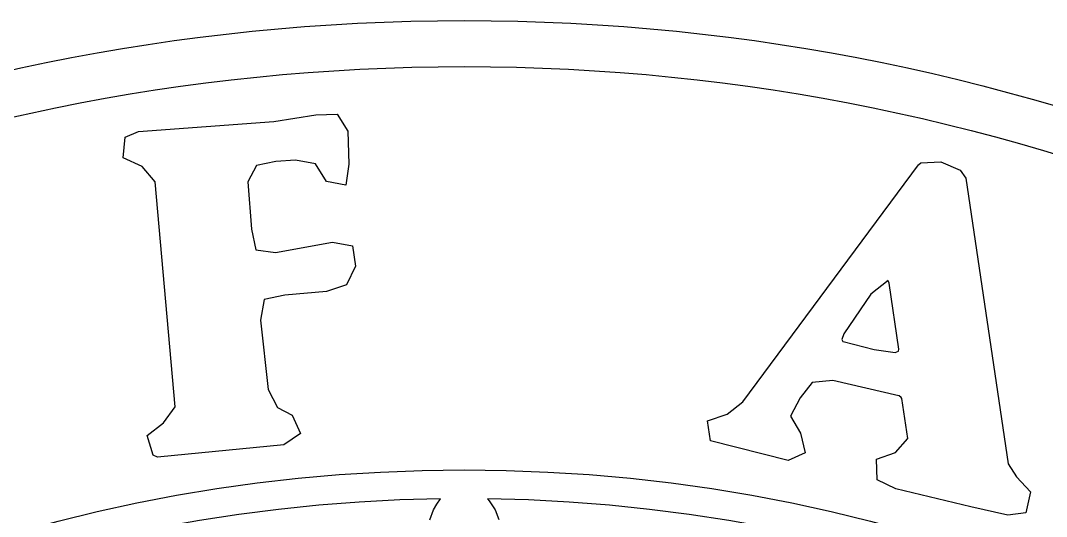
# Model space of a CAD drawing. Extents: x -0.9 to 0.9, y -0.9 to 0.9.
# Drawn here: x -0.1924 to 0.2527, y 0.6846 to 0.8998 of the extents above; entities that cross this region are included whole.
import ezdxf

# ---------------------------------------------------------------- set-up
doc = ezdxf.new("R2010")
doc.units = 0
doc.header["$LTSCALE"] = 0.01
doc.header["$MEASUREMENT"] = 0
doc.layers.get('0').update_dxf_attribs({"lineweight": 20})

msp = doc.modelspace()

# ---------------------------------------------------------------- linework, layer by layer
at = {"color": 0, "linetype": 'ByBlock', "lineweight": -2}
for points in [[(-0.13484, 0.71123), (-0.13742, 0.71967), (-0.13044, 0.72516), (-0.12528, 0.73222), (-0.13402, 0.82975), (-0.13968, 0.83651), (-0.1479, 0.84019), (-0.14704, 0.84917), (-0.14121, 0.85166), (-0.08246, 0.85596), (-0.06429, 0.85889), (-0.05505, 0.85916), (-0.05038, 0.85182), (-0.04999, 0.83741), (-0.05128, 0.82832), (-0.05962, 0.82995), (-0.06446, 0.83763), (-0.07311, 0.83922), (-0.08158, 0.83857), (-0.09002, 0.83695), (-0.09373, 0.82979), (-0.09221, 0.80928), (-0.09025, 0.80028), (-0.08176, 0.79912), (-0.057, 0.80364), (-0.04842, 0.80206), (-0.0471, 0.79324), (-0.05098, 0.78507), (-0.05963, 0.78216), (-0.07767, 0.78062), (-0.08674, 0.77875), (-0.08825, 0.7698), (-0.08497, 0.73968), (-0.08086, 0.73184), (-0.07448, 0.7285), (-0.071, 0.72062), (-0.07823, 0.71565), (-0.133, 0.71038)], [(0.2199, 0.68881), (0.18741, 0.69655), (0.1792, 0.70049), (0.17895, 0.7094), (0.18726, 0.71236), (0.1926, 0.71844), (0.1899, 0.73584), (0.18972, 0.73621), (0.18878, 0.73691), (0.1886, 0.737), (0.15998, 0.74366), (0.15104, 0.74268), (0.14584, 0.73607), (0.14168, 0.72809), (0.14602, 0.72071), (0.148, 0.71222), (0.14067, 0.70886), (0.10687, 0.71745), (0.10559, 0.72605), (0.11414, 0.72906), (0.12103, 0.73428), (0.1971, 0.83722), (0.19728, 0.8374), (0.19813, 0.83809), (0.2068, 0.83846), (0.21521, 0.83483), (0.21772, 0.83136), (0.23603, 0.70751), (0.2397, 0.70187), (0.24572, 0.69526), (0.24371, 0.6862), (0.23597, 0.68521)], [(0.18853, 0.75637), (0.18862, 0.75718), (0.1844, 0.78588), (0.18408, 0.78682), (0.18398, 0.78698), (0.17652, 0.781), (0.16483, 0.7639), (0.16387, 0.76132), (0.16439, 0.76053), (0.16454, 0.76046), (0.17799, 0.75702), (0.18711, 0.75581)]]:
    msp.add_lwpolyline(points, close=True, dxfattribs=at)
for points in [[(-0.0148, 0.68308), (-0.01324, 0.68747), (-0.01184, 0.6899), (-0.01015, 0.69223)], [(0.0102, 0.69223), (0.01098, 0.69136), (0.01357, 0.68752), (0.0151, 0.68334)]]:
    msp.add_lwpolyline(points, dxfattribs=at)
for radius in [0.89999, 0.87999, 0.70499]:
    msp.add_circle((0.0001, -0.00018), radius, dxfattribs=at)
for start, end in [(90.84819, 269.75422), (270.28905, 89.16412)]:
    msp.add_arc((0.0001, -0.00018), 0.69249, start, end, dxfattribs=at)

doc.saveas('drawing.dxf')
